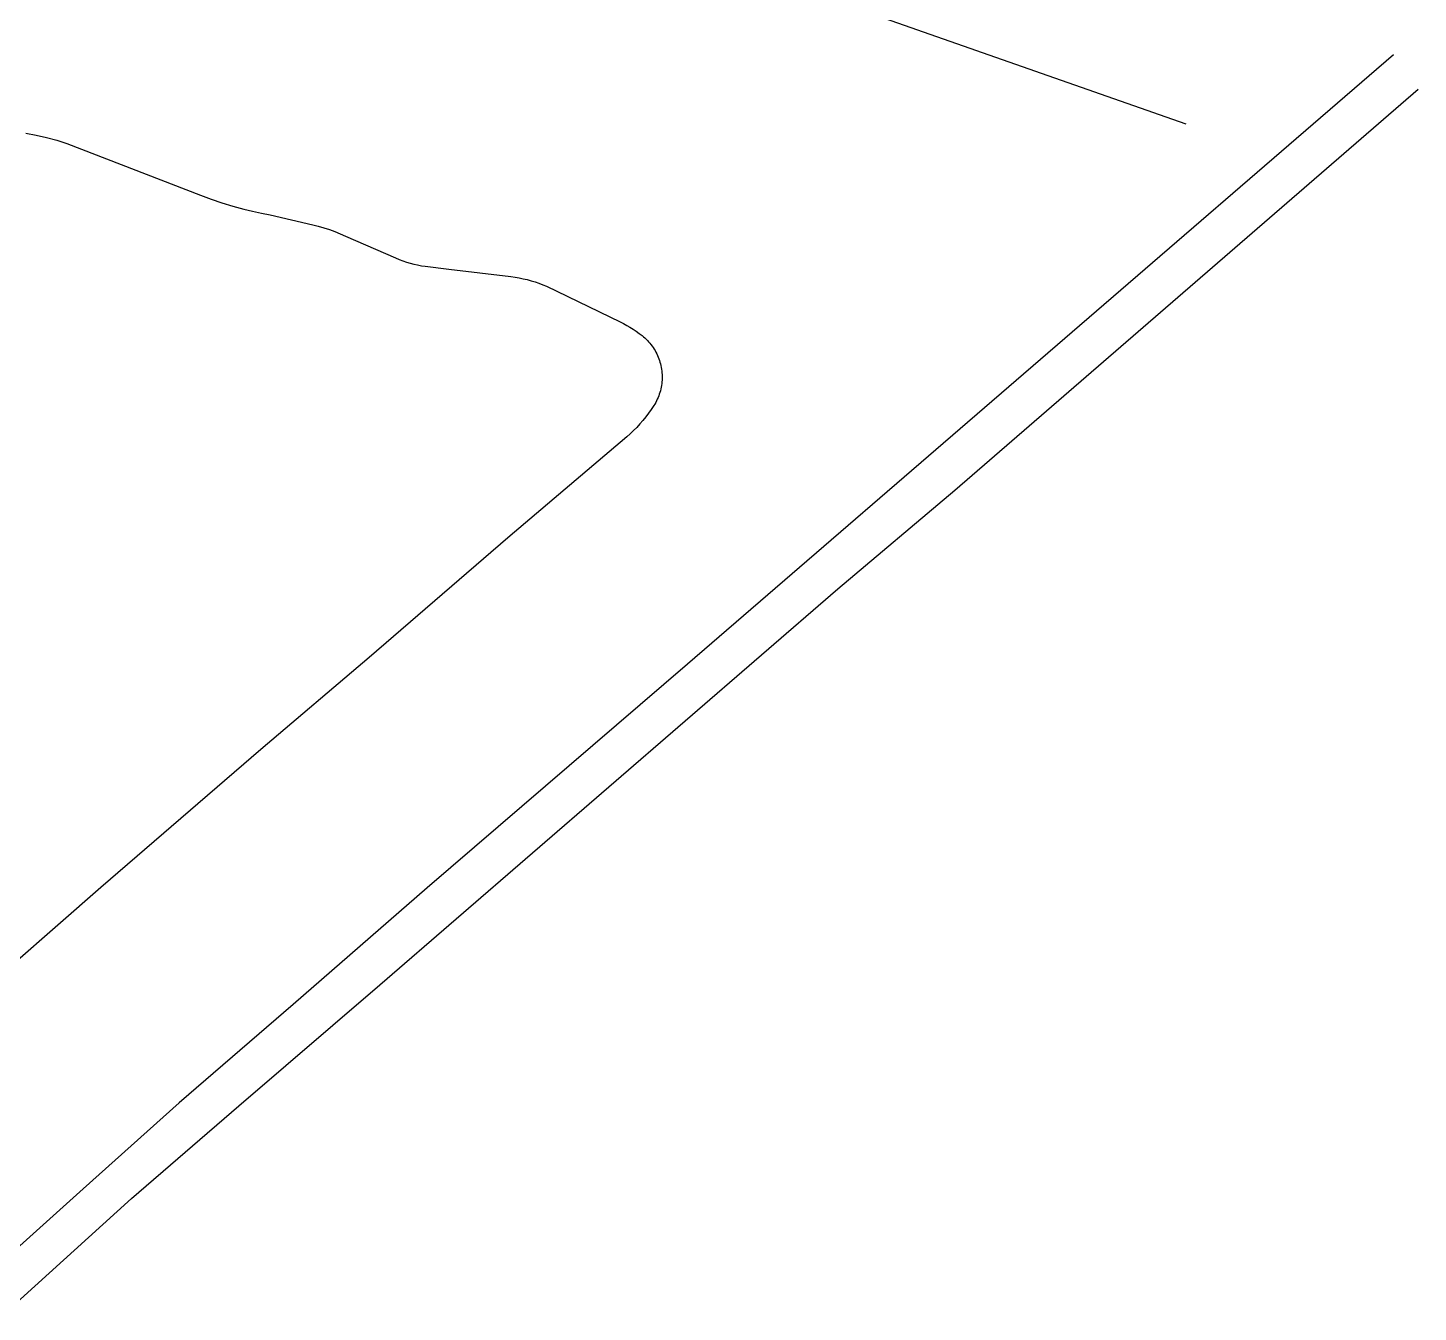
# Model space of a CAD drawing. Header units: inches. Extents: x 326453 to 344102, y 4677180 to 4689621.
# Drawn here: x 336523 to 337130, y 4677980 to 4678540 of the extents above; entities that cross this region are included whole.
import ezdxf

# ---------------------------------------------------------------- set-up
doc = ezdxf.new("R2010")
doc.units = ezdxf.units.IN
doc.header["$MEASUREMENT"] = 0
doc.layers.add('Street_Centreline', color=7, linetype='Continuous')

msp = doc.modelspace()

# ---------------------------------------------------------------- linework, layer by layer
at = {"layer": 'Street_Centreline'}
msp.add_line((336725.1644, 4678604.4016), (337028.102, 4678498.0941), dxfattribs=at)
for points in [[(337118.702, 4678528.2604), (336810.7217, 4678262.3843), (336697.1167, 4678164.6983), (336638.604, 4678113.9121), (336588.9207, 4678070.9865), (336547.0094, 4678033.3985), (336497.3837, 4677988.9496)], [(336513.3993, 4677979.5889), (336568.1177, 4678029.1813), (336614.8492, 4678069.6062), (336676.409, 4678122.3831), (336876.2899, 4678295.2658), (336927.2995, 4678338.3284), (337129.5191, 4678513.2323)], [(336521.9853, 4678494.1165), (336526.5099, 4678493.2163), (336531.0015, 4678492.1637), (336535.455, 4678490.9597), (336539.8652, 4678489.6059), (336598.1012, 4678467.0384), (336602.775, 4678465.3041), (336607.4969, 4678463.7051), (336612.2628, 4678462.2426), (336617.0688, 4678460.918), (336620.8861, 4678459.9811), (336624.7279, 4678459.1508), (336628.5914, 4678458.4277), (336647.1211, 4678454.0698), (336649.5756, 4678453.4476), (336652.0072, 4678452.741), (336654.4129, 4678451.951), (336656.7899, 4678451.0783), (336659.1354, 4678450.1241), (336661.4465, 4678449.0894), (336683.2461, 4678439.5954), (336684.8116, 4678438.9459), (336686.399, 4678438.3516), (336688.0061, 4678437.8131), (336689.6311, 4678437.3311), (336691.2719, 4678436.9062), (336692.9266, 4678436.539), (336694.5932, 4678436.2298), (336696.2695, 4678435.9791), (336706.5464, 4678434.7341), (336733.6402, 4678431.4657), (336735.4219, 4678431.2227), (336737.1948, 4678430.9228), (336738.9573, 4678430.5663), (336740.7075, 4678430.1536), (336742.4435, 4678429.6851), (336744.1637, 4678429.1613), (336745.8662, 4678428.5826), (336747.5494, 4678427.9498), (336749.2114, 4678427.2635), (336781.2878, 4678411.6995), (336782.7294, 4678410.9723), (336784.1478, 4678410.201), (336785.5418, 4678409.3863), (336786.9099, 4678408.5289), (336788.2509, 4678407.6297), (336789.5636, 4678406.6895), (336790.8466, 4678405.7093), (336791.4573, 4678405.2103), (336792.0507, 4678404.6907), (336792.6259, 4678404.1511), (336793.1824, 4678403.5922), (336793.7193, 4678403.0145), (336794.2362, 4678402.4188), (336794.7324, 4678401.8057), (336795.2073, 4678401.176), (336795.6604, 4678400.5305), (336796.0911, 4678399.8697), (336796.4989, 4678399.1947), (336796.8834, 4678398.5061), (336797.2441, 4678397.8047), (336797.5806, 4678397.0914), (336797.8924, 4678396.3669), (336798.1793, 4678395.6323), (336798.4409, 4678394.8882), (336798.6769, 4678394.1356), (336798.8869, 4678393.3754), (336799.0708, 4678392.6085), (336799.2284, 4678391.8357), (336799.3594, 4678391.0579), (336799.4637, 4678390.2762), (336799.5412, 4678389.4913), (336799.5918, 4678388.7042), (336799.6154, 4678387.9159), (336799.612, 4678387.1272), (336799.5816, 4678386.3391), (336799.5242, 4678385.5525), (336799.44, 4678384.7683), (336799.329, 4678383.9874), (336799.1913, 4678383.2108), (336799.0271, 4678382.4394), (336798.8366, 4678381.6741), (336798.62, 4678380.9157), (336798.3776, 4678380.1652), (336798.1096, 4678379.4234), (336797.8164, 4678378.6912), (336797.4984, 4678377.9695), (336797.1558, 4678377.2591), (336796.789, 4678376.5609), (336796.3986, 4678375.8756), (336795.985, 4678375.2041), (336794.8705, 4678373.5218), (336793.7029, 4678371.8759), (336792.4835, 4678370.268), (336791.2135, 4678368.6998), (336789.8941, 4678367.1728), (336788.5268, 4678365.6887), (336787.1129, 4678364.2488), (336785.6538, 4678362.8548), (336784.151, 4678361.5079), (336732.287, 4678317.5405), (336671.8006, 4678265.3156), (336624.5528, 4678225.0682), (336554.6585, 4678164.922), (336497.0502, 4678114.5483)]]:
    msp.add_lwpolyline(points, dxfattribs=at)

doc.saveas('drawing.dxf')
